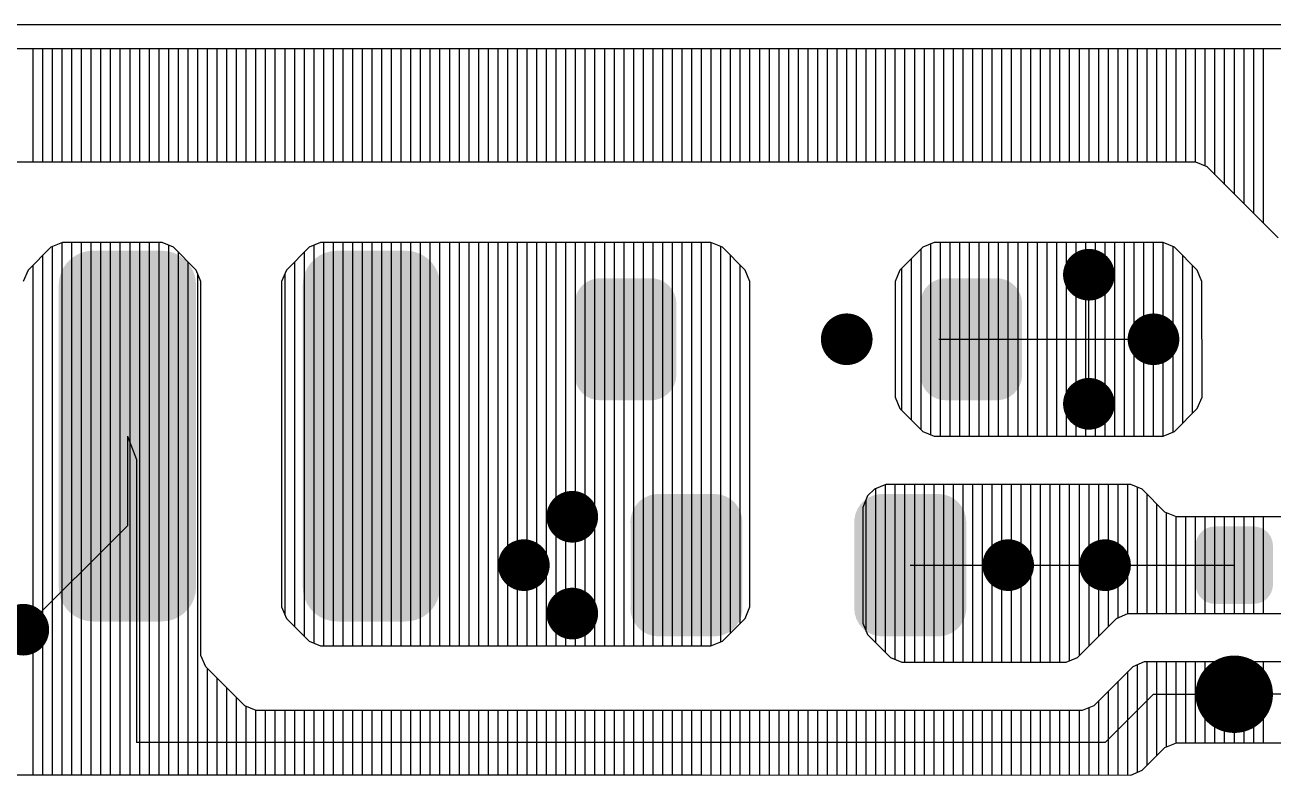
# Model space of a CAD drawing. Extents: x 295 to 953, y 10 to 290.
# Drawn here: x 807.9 to 848.4, y 225.63 to 249.98 of the extents above; entities that cross this region are included whole.
import ezdxf

# ---------------------------------------------------------------- set-up
doc = ezdxf.new("R2010")
doc.units = 0
doc.header["$LTSCALE"] = 5
doc.header["$MEASUREMENT"] = 0
doc.layers.get('0').update_dxf_attribs({"linetype": 'CONTINUOUS', "lineweight": 25})
doc.layers.add('DV-INT-A3_TOP', color=10, linetype='CONTINUOUS')

msp = doc.modelspace()

# ---------------------------------------------------------------- linework, layer by layer
for points, const_width in [([(842.006, 241.873, 1), (842.845, 241.873, 1)], 0.838), ([(834.148, 239.778, 1), (834.987, 239.778, 1)], 0.838), ([(844.102, 239.778, 1), (844.94, 239.778, 1)], 0.838), ([(842.006, 237.682, 1), (842.845, 237.682, 1)], 0.838), ([(825.242, 234.015, 1), (826.081, 234.015, 1)], 0.838), ([(823.671, 232.444, 1), (824.509, 232.444, 1)], 0.838), ([(839.387, 232.444, 1), (840.225, 232.444, 1)], 0.838), ([(842.53, 232.444, 1), (843.369, 232.444, 1)], 0.838), ([(825.242, 230.872, 1), (826.081, 230.872, 1)], 0.838), ([(807.431, 230.348, 1), (808.269, 230.348, 1)], 0.838), ([(846.512, 228.253, 1), (847.769, 228.253, 1)], 1.257)]:
    msp.add_lwpolyline(points, format="xyb", close=True, dxfattribs=dict(const_width=const_width))
for points in [[(809.559, 242.506), (809.73, 242.585), (812.895, 242.506), (812.727, 242.585)], [(809.73, 242.585), (809.734, 242.587), (812.727, 242.585), (812.719, 242.587)], [(809.734, 242.587), (809.917, 242.636), (812.719, 242.587), (812.54, 242.636)], [(809.917, 242.636), (809.921, 242.637), (812.54, 242.636), (812.529, 242.637)], [(809.921, 242.637), (810.113, 242.654), (812.529, 242.637), (812.343, 242.654)], [(810.113, 242.654), (810.113, 242.657), (812.343, 242.654), (812.343, 242.657)], [(817.476, 242.506), (817.647, 242.585), (820.812, 242.506), (820.643, 242.585)], [(817.647, 242.585), (817.651, 242.587), (820.643, 242.585), (820.636, 242.587)], [(817.651, 242.587), (817.834, 242.636), (820.636, 242.587), (820.457, 242.636)], [(817.834, 242.636), (817.838, 242.637), (820.457, 242.636), (820.446, 242.637)], [(817.838, 242.637), (818.03, 242.654), (820.446, 242.637), (820.259, 242.654)], [(818.03, 242.654), (818.03, 242.657), (820.259, 242.654), (820.259, 242.657)], [(809.152, 242.103), (809.261, 242.256), (813.303, 242.103), (813.195, 242.256)], [(809.261, 242.256), (809.264, 242.26), (813.195, 242.256), (813.191, 242.26)], [(809.264, 242.26), (809.397, 242.392), (813.191, 242.26), (813.059, 242.392)], [(809.397, 242.392), (809.401, 242.396), (813.059, 242.392), (813.054, 242.396)], [(809.401, 242.396), (809.555, 242.503), (813.054, 242.396), (812.901, 242.503)], [(809.555, 242.503), (809.559, 242.506), (812.901, 242.503), (812.895, 242.506)], [(817.069, 242.103), (817.178, 242.256), (821.219, 242.103), (821.112, 242.256)], [(817.178, 242.256), (817.181, 242.26), (821.112, 242.256), (821.108, 242.26)], [(817.181, 242.26), (817.314, 242.392), (821.108, 242.26), (820.976, 242.392)], [(817.314, 242.392), (817.318, 242.396), (820.976, 242.392), (820.971, 242.396)], [(817.318, 242.396), (817.472, 242.503), (820.971, 242.396), (820.818, 242.503)], [(817.472, 242.503), (817.476, 242.506), (820.818, 242.503), (820.812, 242.506)], [(809.019, 241.742), (809.068, 241.923), (813.436, 241.742), (813.388, 241.923)], [(809.068, 241.923), (809.07, 241.928), (813.388, 241.923), (813.385, 241.928)], [(809.07, 241.928), (809.15, 242.098), (813.385, 241.928), (813.306, 242.098)], [(809.15, 242.098), (809.152, 242.103), (813.306, 242.098), (813.303, 242.103)], [(816.935, 241.742), (816.985, 241.923), (821.353, 241.742), (821.305, 241.923)], [(816.985, 241.923), (816.987, 241.928), (821.305, 241.923), (821.302, 241.928)], [(816.987, 241.928), (817.067, 242.098), (821.302, 241.928), (821.223, 242.098)], [(817.067, 242.098), (817.069, 242.103), (821.223, 242.098), (821.219, 242.103)], [(809, 241.544), (809.018, 241.737), (813.455, 241.544), (813.438, 241.737)], [(809, 241.542), (809, 241.544), (813.455, 241.542), (813.455, 241.544)], [(809, 231.727), (809, 241.542), (813.455, 231.727), (813.455, 241.542)], [(809.018, 241.737), (809.019, 241.742), (813.438, 241.737), (813.436, 241.742)], [(816.917, 241.544), (816.935, 241.737), (821.372, 241.544), (821.355, 241.737)], [(816.917, 241.542), (816.917, 241.544), (821.372, 241.542), (821.372, 241.544)], [(816.917, 231.727), (816.917, 241.542), (821.372, 231.727), (821.372, 241.542)], [(816.935, 241.737), (816.935, 241.742), (821.355, 241.737), (821.353, 241.742)], [(825.813, 241.281), (825.886, 241.404), (828.961, 241.281), (828.893, 241.404)], [(825.886, 241.404), (825.897, 241.424), (828.893, 241.404), (828.876, 241.424)], [(825.897, 241.424), (825.994, 241.53), (828.876, 241.424), (828.785, 241.53)], [(825.994, 241.53), (826.009, 241.547), (828.785, 241.53), (828.764, 241.547)], [(826.009, 241.547), (826.126, 241.633), (828.764, 241.547), (828.654, 241.633)], [(826.126, 241.633), (826.143, 241.645), (828.654, 241.633), (828.629, 241.645)], [(826.143, 241.645), (826.276, 241.707), (828.629, 241.645), (828.506, 241.707)], [(826.276, 241.707), (826.294, 241.715), (828.506, 241.707), (828.475, 241.715)], [(826.294, 241.715), (826.441, 241.75), (828.475, 241.715), (828.345, 241.75)], [(826.441, 241.75), (826.455, 241.753), (828.345, 241.75), (828.286, 241.753)], [(826.455, 241.753), (826.621, 241.758), (828.286, 241.753), (828.202, 241.758)], [(828.155, 241.758), (828.179, 241.759), (828.202, 241.758), (828.179, 241.759)], [(837.032, 241.281), (837.105, 241.404), (840.18, 241.281), (840.112, 241.404)], [(837.105, 241.404), (837.117, 241.424), (840.112, 241.404), (840.096, 241.424)], [(837.117, 241.424), (837.213, 241.53), (840.096, 241.424), (840.005, 241.53)], [(837.213, 241.53), (837.228, 241.547), (840.005, 241.53), (839.984, 241.547)], [(837.228, 241.547), (837.345, 241.633), (839.984, 241.547), (839.874, 241.633)], [(837.345, 241.633), (837.362, 241.645), (839.874, 241.633), (839.848, 241.645)], [(837.362, 241.645), (837.495, 241.707), (839.848, 241.645), (839.725, 241.707)], [(837.495, 241.707), (837.513, 241.715), (839.725, 241.707), (839.694, 241.715)], [(837.513, 241.715), (837.66, 241.75), (839.694, 241.715), (839.564, 241.75)], [(837.66, 241.75), (837.675, 241.753), (839.564, 241.75), (839.505, 241.753)], [(837.675, 241.753), (837.841, 241.758), (839.505, 241.753), (839.422, 241.758)], [(839.374, 241.758), (839.399, 241.759), (839.422, 241.758), (839.399, 241.759)], [(825.737, 240.959), (825.756, 241.1), (829.037, 240.959), (829.023, 241.1)], [(825.737, 240.935), (825.737, 240.959), (829.04, 240.935), (829.037, 240.959)], [(825.756, 241.1), (825.759, 241.123), (829.023, 241.1), (829.015, 241.123)], [(825.759, 241.123), (825.805, 241.258), (829.015, 241.123), (828.973, 241.258)], [(825.805, 241.258), (825.813, 241.281), (828.973, 241.258), (828.961, 241.281)], [(836.956, 240.935), (836.957, 240.959), (840.259, 240.935), (840.256, 240.959)], [(836.957, 240.959), (836.975, 241.1), (840.256, 240.959), (840.242, 241.1)], [(836.975, 241.1), (836.978, 241.123), (840.242, 241.1), (840.235, 241.123)], [(836.978, 241.123), (837.025, 241.258), (840.235, 241.123), (840.193, 241.258)], [(837.025, 241.258), (837.032, 241.281), (840.193, 241.258), (840.18, 241.281)], [(825.739, 240.876), (825.737, 240.935), (829.037, 240.876), (829.04, 240.935)], [(825.739, 238.68), (825.739, 240.876), (829.037, 238.68), (829.037, 240.876)], [(836.958, 240.876), (836.956, 240.935), (840.257, 240.876), (840.259, 240.935)], [(836.958, 238.68), (836.958, 240.876), (840.257, 238.68), (840.257, 240.876)], [(825.737, 238.621), (825.739, 238.68), (829.04, 238.621), (829.037, 238.68)], [(825.739, 238.597), (825.737, 238.621), (829.039, 238.597), (829.04, 238.621)], [(825.754, 238.456), (825.739, 238.597), (829.021, 238.456), (829.039, 238.597)], [(836.956, 238.621), (836.958, 238.68), (840.259, 238.621), (840.257, 238.68)], [(836.959, 238.597), (836.956, 238.621), (840.258, 238.597), (840.259, 238.621)], [(836.973, 238.456), (836.959, 238.597), (840.24, 238.456), (840.258, 238.597)], [(825.761, 238.432), (825.754, 238.456), (829.018, 238.432), (829.021, 238.456)], [(825.803, 238.297), (825.761, 238.432), (828.971, 238.297), (829.018, 238.432)], [(825.815, 238.275), (825.803, 238.297), (828.964, 238.275), (828.971, 238.297)], [(825.883, 238.152), (825.815, 238.275), (828.891, 238.152), (828.964, 238.275)], [(825.9, 238.132), (825.883, 238.152), (828.879, 238.132), (828.891, 238.152)], [(825.991, 238.025), (825.9, 238.132), (828.782, 238.025), (828.879, 238.132)], [(836.98, 238.432), (836.973, 238.456), (840.237, 238.432), (840.24, 238.456)], [(837.023, 238.297), (836.98, 238.432), (840.19, 238.297), (840.237, 238.432)], [(837.035, 238.275), (837.023, 238.297), (840.183, 238.275), (840.19, 238.297)], [(837.103, 238.152), (837.035, 238.275), (840.11, 238.152), (840.183, 238.275)], [(837.12, 238.132), (837.103, 238.152), (840.098, 238.132), (840.11, 238.152)], [(837.211, 238.025), (837.12, 238.132), (840.002, 238.025), (840.098, 238.132)], [(826.012, 238.009), (825.991, 238.025), (828.768, 238.009), (828.782, 238.025)], [(826.122, 237.923), (826.012, 238.009), (828.651, 237.923), (828.768, 238.009)], [(826.147, 237.91), (826.122, 237.923), (828.634, 237.91), (828.651, 237.923)], [(826.271, 237.849), (826.147, 237.91), (828.501, 237.849), (828.634, 237.91)], [(826.302, 237.841), (826.271, 237.849), (828.483, 237.841), (828.501, 237.849)], [(826.431, 237.806), (826.302, 237.841), (828.336, 237.806), (828.483, 237.841)], [(826.491, 237.802), (826.431, 237.806), (828.321, 237.802), (828.336, 237.806)], [(826.574, 237.798), (826.491, 237.802), (828.155, 237.798), (828.321, 237.802)], [(826.597, 237.796), (826.574, 237.798), (826.597, 237.796), (826.621, 237.798)], [(837.232, 238.009), (837.211, 238.025), (839.987, 238.009), (840.002, 238.025)], [(837.341, 237.923), (837.232, 238.009), (839.87, 237.923), (839.987, 238.009)], [(837.367, 237.91), (837.341, 237.923), (839.853, 237.91), (839.87, 237.923)], [(837.49, 237.849), (837.367, 237.91), (839.72, 237.849), (839.853, 237.91)], [(837.521, 237.841), (837.49, 237.849), (839.702, 237.841), (839.72, 237.849)], [(837.651, 237.806), (837.521, 237.841), (839.555, 237.806), (839.702, 237.841)], [(837.71, 237.802), (837.651, 237.806), (839.541, 237.802), (839.555, 237.806)], [(837.793, 237.798), (837.71, 237.802), (839.374, 237.798), (839.541, 237.802)], [(837.817, 237.796), (837.793, 237.798), (837.817, 237.796), (837.841, 237.798)], [(827.75, 234.416), (827.811, 234.479), (830.978, 234.416), (830.928, 234.479)], [(827.811, 234.479), (827.872, 234.541), (830.928, 234.479), (830.855, 234.541)], [(827.872, 234.541), (827.945, 234.592), (830.855, 234.541), (830.795, 234.592)], [(827.945, 234.592), (828.015, 234.64), (830.795, 234.592), (830.709, 234.64)], [(828.015, 234.64), (828.1, 234.677), (830.709, 234.64), (830.643, 234.677)], [(828.1, 234.677), (828.174, 234.71), (830.643, 234.677), (830.545, 234.71)], [(828.174, 234.71), (828.274, 234.732), (830.545, 234.71), (830.478, 234.732)], [(828.274, 234.732), (828.344, 234.748), (830.478, 234.732), (830.356, 234.748)], [(828.344, 234.748), (828.519, 234.753), (830.356, 234.748), (830.318, 234.753)], [(830.214, 234.753), (830.305, 234.754), (830.318, 234.753), (830.305, 234.754)], [(835.013, 234.416), (835.074, 234.479), (838.241, 234.416), (838.191, 234.479)], [(835.074, 234.479), (835.135, 234.541), (838.191, 234.479), (838.118, 234.541)], [(835.135, 234.541), (835.208, 234.592), (838.118, 234.541), (838.058, 234.592)], [(835.208, 234.592), (835.278, 234.64), (838.058, 234.592), (837.972, 234.64)], [(835.278, 234.64), (835.363, 234.677), (837.972, 234.64), (837.906, 234.677)], [(835.363, 234.677), (835.437, 234.71), (837.906, 234.677), (837.808, 234.71)], [(835.437, 234.71), (835.537, 234.732), (837.808, 234.71), (837.741, 234.732)], [(835.537, 234.732), (835.607, 234.748), (837.741, 234.732), (837.619, 234.748)], [(835.607, 234.748), (835.782, 234.753), (837.619, 234.748), (837.581, 234.753)], [(837.477, 234.753), (837.568, 234.754), (837.581, 234.753), (837.568, 234.754)], [(827.571, 234.021), (827.588, 234.109), (831.166, 234.021), (831.14, 234.109)], [(827.588, 234.109), (827.62, 234.188), (831.14, 234.109), (831.117, 234.188)], [(827.62, 234.188), (827.654, 234.271), (831.117, 234.188), (831.074, 234.271)], [(827.654, 234.271), (827.701, 234.342), (831.074, 234.271), (831.036, 234.342)], [(827.701, 234.342), (827.75, 234.416), (831.036, 234.342), (830.978, 234.416)], [(834.834, 234.021), (834.851, 234.109), (838.429, 234.021), (838.403, 234.109)], [(834.851, 234.109), (834.883, 234.188), (838.403, 234.109), (838.38, 234.188)], [(834.883, 234.188), (834.917, 234.271), (838.38, 234.188), (838.337, 234.271)], [(834.917, 234.271), (834.964, 234.342), (838.337, 234.271), (838.299, 234.342)], [(834.964, 234.342), (835.013, 234.416), (838.299, 234.342), (838.241, 234.416)], [(827.55, 233.848), (827.554, 233.938), (831.183, 233.848), (831.174, 233.938)], [(827.552, 233.786), (827.55, 233.848), (831.181, 233.786), (831.183, 233.848)], [(827.552, 231.101), (827.552, 233.786), (831.181, 231.101), (831.181, 233.786)], [(827.554, 233.938), (827.571, 234.021), (831.174, 233.938), (831.166, 234.021)], [(834.813, 233.848), (834.817, 233.938), (838.446, 233.848), (838.437, 233.938)], [(834.815, 233.786), (834.813, 233.848), (838.444, 233.786), (838.446, 233.848)], [(834.815, 231.101), (834.815, 233.786), (838.444, 231.101), (838.444, 233.786)], [(834.817, 233.938), (834.834, 234.021), (838.437, 233.938), (838.429, 234.021)], [(846.266, 233.647), (846.368, 233.684), (848.023, 233.647), (847.904, 233.684)], [(846.368, 233.684), (846.42, 233.69), (847.904, 233.684), (847.884, 233.69)], [(846.42, 233.69), (846.512, 233.701), (847.884, 233.69), (847.769, 233.701)], [(845.903, 233.216), (845.937, 233.326), (848.381, 233.216), (848.341, 233.326)], [(845.937, 233.326), (845.952, 233.353), (848.341, 233.326), (848.332, 233.353)], [(845.952, 233.353), (846.01, 233.451), (848.332, 233.353), (848.268, 233.451)], [(846.01, 233.451), (846.032, 233.474), (848.268, 233.451), (848.253, 233.474)], [(846.032, 233.474), (846.11, 233.556), (848.253, 233.474), (848.167, 233.556)], [(846.11, 233.556), (846.138, 233.574), (848.167, 233.556), (848.148, 233.574)], [(846.138, 233.574), (846.232, 233.635), (848.148, 233.574), (848.044, 233.635)], [(846.232, 233.635), (846.266, 233.647), (848.044, 233.635), (848.023, 233.647)], [(845.883, 233.072), (845.894, 233.187), (848.398, 233.072), (848.384, 233.187)], [(845.883, 231.815), (845.883, 233.072), (848.398, 231.815), (848.398, 233.072)], [(845.894, 233.187), (845.903, 233.216), (848.384, 233.187), (848.381, 233.216)], [(809, 231.725), (809, 231.727), (813.455, 231.725), (813.455, 231.727)], [(809.018, 231.533), (809, 231.725), (813.437, 231.533), (813.455, 231.725)], [(816.917, 231.725), (816.917, 231.727), (821.372, 231.725), (821.372, 231.727)], [(816.934, 231.533), (816.917, 231.725), (821.354, 231.533), (821.372, 231.725)], [(845.897, 231.7), (845.883, 231.815), (848.387, 231.7), (848.398, 231.815)], [(845.9, 231.671), (845.897, 231.7), (848.378, 231.671), (848.387, 231.7)], [(845.94, 231.561), (845.9, 231.671), (848.344, 231.561), (848.378, 231.671)], [(809.019, 231.527), (809.018, 231.533), (813.437, 231.527), (813.437, 231.533)], [(809.068, 231.346), (809.019, 231.527), (813.387, 231.346), (813.437, 231.527)], [(809.07, 231.341), (809.068, 231.346), (813.386, 231.341), (813.387, 231.346)], [(809.149, 231.171), (809.07, 231.341), (813.306, 231.171), (813.386, 231.341)], [(816.936, 231.527), (816.934, 231.533), (821.354, 231.527), (821.354, 231.533)], [(816.985, 231.346), (816.936, 231.527), (821.304, 231.346), (821.354, 231.527)], [(816.987, 231.341), (816.985, 231.346), (821.303, 231.341), (821.304, 231.346)], [(817.066, 231.171), (816.987, 231.341), (821.222, 231.171), (821.303, 231.341)], [(845.949, 231.535), (845.94, 231.561), (848.329, 231.535), (848.344, 231.561)], [(846.013, 231.436), (845.949, 231.535), (848.271, 231.436), (848.329, 231.535)], [(846.028, 231.413), (846.013, 231.436), (848.249, 231.413), (848.271, 231.436)], [(846.114, 231.331), (846.028, 231.413), (848.171, 231.331), (848.249, 231.413)], [(846.133, 231.313), (846.114, 231.331), (848.143, 231.313), (848.171, 231.331)], [(846.237, 231.252), (846.133, 231.313), (848.049, 231.252), (848.143, 231.313)], [(846.258, 231.24), (846.237, 231.252), (848.015, 231.24), (848.049, 231.252)], [(846.377, 231.203), (846.258, 231.24), (847.913, 231.203), (848.015, 231.24)], [(809.153, 231.167), (809.149, 231.171), (813.303, 231.167), (813.306, 231.171)], [(809.26, 231.013), (809.153, 231.167), (813.195, 231.013), (813.303, 231.167)], [(809.264, 231.009), (809.26, 231.013), (813.192, 231.009), (813.195, 231.013)], [(809.396, 230.877), (809.264, 231.009), (813.058, 230.877), (813.192, 231.009)], [(809.402, 230.873), (809.396, 230.877), (813.055, 230.873), (813.058, 230.877)], [(809.554, 230.766), (809.402, 230.873), (812.9, 230.766), (813.055, 230.873)], [(817.07, 231.167), (817.066, 231.171), (821.22, 231.167), (821.222, 231.171)], [(817.177, 231.013), (817.07, 231.167), (821.112, 231.013), (821.22, 231.167)], [(817.181, 231.009), (817.177, 231.013), (821.109, 231.009), (821.112, 231.013)], [(817.313, 230.877), (817.181, 231.009), (820.975, 230.877), (821.109, 231.009)], [(817.318, 230.873), (817.313, 230.877), (820.972, 230.873), (820.975, 230.877)], [(817.471, 230.766), (817.318, 230.873), (820.817, 230.766), (820.972, 230.873)], [(827.55, 231.04), (827.552, 231.101), (831.183, 231.04), (831.181, 231.101)], [(827.558, 230.949), (827.55, 231.04), (831.179, 230.949), (831.183, 231.04)], [(827.566, 230.866), (827.558, 230.949), (831.162, 230.866), (831.179, 230.949)], [(827.593, 230.778), (827.566, 230.866), (831.145, 230.778), (831.162, 230.866)], [(834.813, 231.04), (834.815, 231.101), (838.446, 231.04), (838.444, 231.101)], [(834.821, 230.949), (834.813, 231.04), (838.442, 230.949), (838.446, 231.04)], [(834.829, 230.866), (834.821, 230.949), (838.425, 230.866), (838.442, 230.949)], [(834.856, 230.778), (834.829, 230.866), (838.408, 230.778), (838.425, 230.866)], [(846.397, 231.197), (846.377, 231.203), (847.861, 231.197), (847.913, 231.203)], [(846.512, 231.186), (846.397, 231.197), (847.769, 231.186), (847.861, 231.197)], [(809.56, 230.763), (809.554, 230.766), (812.896, 230.763), (812.9, 230.766)], [(809.729, 230.684), (809.56, 230.763), (812.725, 230.684), (812.896, 230.763)], [(809.736, 230.682), (809.729, 230.684), (812.721, 230.682), (812.725, 230.684)], [(809.915, 230.633), (809.736, 230.682), (812.539, 230.633), (812.721, 230.682)], [(809.926, 230.632), (809.915, 230.633), (812.535, 230.632), (812.539, 230.633)], [(810.113, 230.615), (809.926, 230.632), (812.343, 230.615), (812.535, 230.632)], [(810.113, 230.612), (810.113, 230.615), (812.343, 230.612), (812.343, 230.615)], [(817.477, 230.763), (817.471, 230.766), (820.813, 230.763), (820.817, 230.766)], [(817.646, 230.684), (817.477, 230.763), (820.642, 230.684), (820.813, 230.763)], [(817.653, 230.682), (817.646, 230.684), (820.638, 230.682), (820.642, 230.684)], [(817.832, 230.633), (817.653, 230.682), (820.455, 230.633), (820.638, 230.682)], [(817.843, 230.632), (817.832, 230.633), (820.452, 230.632), (820.455, 230.633)], [(818.03, 230.615), (817.843, 230.632), (820.259, 230.615), (820.452, 230.632)], [(818.03, 230.612), (818.03, 230.615), (820.259, 230.612), (820.259, 230.615)], [(827.616, 230.699), (827.593, 230.778), (831.112, 230.699), (831.145, 230.778)], [(827.659, 230.617), (827.616, 230.699), (831.079, 230.617), (831.112, 230.699)], [(827.696, 230.545), (827.659, 230.617), (831.031, 230.545), (831.079, 230.617)], [(827.755, 230.471), (827.696, 230.545), (830.983, 230.471), (831.031, 230.545)], [(827.805, 230.408), (827.755, 230.471), (830.922, 230.408), (830.983, 230.471)], [(834.879, 230.699), (834.856, 230.778), (838.375, 230.699), (838.408, 230.778)], [(834.922, 230.617), (834.879, 230.699), (838.342, 230.617), (838.375, 230.699)], [(834.959, 230.545), (834.922, 230.617), (838.294, 230.545), (838.342, 230.617)], [(835.018, 230.471), (834.959, 230.545), (838.246, 230.471), (838.294, 230.545)], [(835.068, 230.408), (835.018, 230.471), (838.185, 230.408), (838.246, 230.471)], [(827.878, 230.346), (827.805, 230.408), (830.861, 230.346), (830.922, 230.408)], [(827.938, 230.296), (827.878, 230.346), (830.788, 230.296), (830.861, 230.346)], [(828.023, 230.247), (827.938, 230.296), (830.718, 230.247), (830.788, 230.296)], [(828.089, 230.21), (828.023, 230.247), (830.633, 230.21), (830.718, 230.247)], [(828.188, 230.177), (828.089, 230.21), (830.558, 230.177), (830.633, 230.21)], [(828.255, 230.155), (828.188, 230.177), (830.459, 230.155), (830.558, 230.177)], [(828.377, 230.139), (828.255, 230.155), (830.388, 230.139), (830.459, 230.155)], [(828.415, 230.134), (828.377, 230.139), (830.214, 230.134), (830.388, 230.139)], [(828.428, 230.133), (828.415, 230.134), (828.428, 230.133), (828.519, 230.134)], [(835.141, 230.346), (835.068, 230.408), (838.124, 230.346), (838.185, 230.408)], [(835.201, 230.296), (835.141, 230.346), (838.051, 230.296), (838.124, 230.346)], [(835.286, 230.247), (835.201, 230.296), (837.981, 230.247), (838.051, 230.296)], [(835.352, 230.21), (835.286, 230.247), (837.896, 230.21), (837.981, 230.247)], [(835.451, 230.177), (835.352, 230.21), (837.821, 230.177), (837.896, 230.21)], [(835.518, 230.155), (835.451, 230.177), (837.722, 230.155), (837.821, 230.177)], [(835.64, 230.139), (835.518, 230.155), (837.651, 230.139), (837.722, 230.155)], [(835.678, 230.134), (835.64, 230.139), (837.477, 230.134), (837.651, 230.139)], [(835.691, 230.133), (835.678, 230.134), (835.691, 230.133), (835.782, 230.134)]]:
    msp.add_solid(points)
at = {"layer": 'DV-INT-A3_TOP', "color": 7}
for p, q in [((863.51, 249.983), (510.41, 249.983)), ((850.808, 249.208), (509.983, 249.208)), ((808.168, 245.54), (808.168, 249.208)), ((808.483, 245.54), (808.483, 249.208)), ((808.797, 245.54), (808.797, 249.208)), ((809.111, 245.54), (809.111, 249.208)), ((809.426, 245.54), (809.426, 249.208)), ((809.74, 245.54), (809.74, 249.208)), ((810.054, 245.54), (810.054, 249.208)), ((810.369, 245.54), (810.369, 249.208)), ((810.683, 245.54), (810.683, 249.208)), ((810.997, 245.54), (810.997, 249.208)), ((811.312, 245.54), (811.312, 249.208)), ((811.626, 245.54), (811.626, 249.208)), ((811.94, 245.54), (811.94, 249.208)), ((812.255, 245.54), (812.255, 249.208)), ((812.569, 245.54), (812.569, 249.208)), ((812.883, 245.54), (812.883, 249.208)), ((813.198, 245.54), (813.198, 249.208)), ((813.512, 245.54), (813.512, 249.208)), ((813.826, 245.54), (813.826, 249.208)), ((814.141, 245.54), (814.141, 249.208)), ((814.455, 245.54), (814.455, 249.208)), ((814.769, 245.54), (814.769, 249.208)), ((815.083, 245.54), (815.083, 249.208)), ((815.398, 245.54), (815.398, 249.208)), ((815.712, 245.54), (815.712, 249.208)), ((816.026, 245.54), (816.026, 249.208)), ((816.341, 245.54), (816.341, 249.208)), ((816.655, 245.54), (816.655, 249.208)), ((816.969, 245.54), (816.969, 249.208)), ((817.284, 245.54), (817.284, 249.208)), ((817.598, 245.54), (817.598, 249.208)), ((817.912, 245.54), (817.912, 249.208)), ((818.227, 245.54), (818.227, 249.208)), ((818.541, 245.54), (818.541, 249.208)), ((818.855, 245.54), (818.855, 249.208)), ((819.17, 245.54), (819.17, 249.208)), ((819.484, 245.54), (819.484, 249.208)), ((819.798, 245.54), (819.798, 249.208)), ((820.113, 245.54), (820.113, 249.208)), ((820.427, 245.54), (820.427, 249.208)), ((820.741, 245.54), (820.741, 249.208)), ((821.056, 245.54), (821.056, 249.208)), ((821.37, 245.54), (821.37, 249.208)), ((821.684, 245.54), (821.684, 249.208)), ((821.999, 245.54), (821.999, 249.208)), ((822.313, 245.54), (822.313, 249.208)), ((822.627, 245.54), (822.627, 249.208)), ((822.942, 245.54), (822.942, 249.208)), ((823.256, 245.54), (823.256, 249.208)), ((823.57, 245.54), (823.57, 249.208)), ((823.885, 245.54), (823.885, 249.208)), ((824.199, 245.54), (824.199, 249.208)), ((824.513, 245.54), (824.513, 249.208)), ((824.828, 245.54), (824.828, 249.208)), ((825.142, 245.54), (825.142, 249.208)), ((825.456, 245.54), (825.456, 249.208)), ((825.771, 245.54), (825.771, 249.208)), ((826.085, 245.54), (826.085, 249.208)), ((826.399, 245.54), (826.399, 249.208)), ((826.714, 245.54), (826.714, 249.208)), ((827.028, 245.54), (827.028, 249.208)), ((827.342, 245.54), (827.342, 249.208)), ((827.656, 245.54), (827.656, 249.208)), ((827.971, 245.54), (827.971, 249.208)), ((828.285, 245.54), (828.285, 249.208)), ((828.599, 245.54), (828.599, 249.208)), ((828.914, 245.54), (828.914, 249.208)), ((829.228, 245.54), (829.228, 249.208)), ((829.542, 245.54), (829.542, 249.208)), ((829.857, 245.54), (829.857, 249.208)), ((830.171, 245.54), (830.171, 249.208)), ((830.485, 245.54), (830.485, 249.208)), ((830.8, 245.54), (830.8, 249.208)), ((831.114, 245.54), (831.114, 249.208)), ((831.428, 245.54), (831.428, 249.208)), ((831.743, 245.54), (831.743, 249.208)), ((832.057, 245.54), (832.057, 249.208)), ((832.371, 245.54), (832.371, 249.208)), ((832.686, 245.54), (832.686, 249.208)), ((833, 245.54), (833, 249.208)), ((833.314, 245.54), (833.314, 249.208)), ((833.629, 245.54), (833.629, 249.208)), ((833.943, 245.54), (833.943, 249.208)), ((834.257, 245.54), (834.257, 249.208)), ((834.572, 245.54), (834.572, 249.208)), ((834.886, 245.54), (834.886, 249.208)), ((835.2, 245.54), (835.2, 249.208)), ((835.515, 245.54), (835.515, 249.208)), ((835.829, 245.54), (835.829, 249.208)), ((836.143, 245.54), (836.143, 249.208)), ((836.458, 245.54), (836.458, 249.208)), ((836.772, 245.54), (836.772, 249.208)), ((837.086, 245.54), (837.086, 249.208)), ((837.401, 245.54), (837.401, 249.208)), ((837.715, 245.54), (837.715, 249.208)), ((838.029, 245.54), (838.029, 249.208)), ((838.344, 245.54), (838.344, 249.208)), ((838.658, 245.54), (838.658, 249.208)), ((838.972, 245.54), (838.972, 249.208)), ((839.287, 245.54), (839.287, 249.208)), ((839.601, 245.54), (839.601, 249.208)), ((839.915, 245.54), (839.915, 249.208)), ((840.229, 245.54), (840.229, 249.208)), ((840.544, 245.54), (840.544, 249.208)), ((840.858, 245.54), (840.858, 249.208)), ((841.172, 245.54), (841.172, 249.208)), ((841.487, 245.54), (841.487, 249.208)), ((841.801, 245.54), (841.801, 249.208)), ((842.115, 245.54), (842.115, 249.208)), ((842.43, 245.54), (842.43, 249.208)), ((842.744, 245.54), (842.744, 249.208)), ((843.058, 245.54), (843.058, 249.208)), ((843.373, 245.54), (843.373, 249.208)), ((843.687, 245.54), (843.687, 249.208)), ((844.001, 245.54), (844.001, 249.208)), ((844.316, 245.54), (844.316, 249.208)), ((844.63, 245.54), (844.63, 249.208)), ((844.944, 245.54), (844.944, 249.208)), ((845.259, 245.54), (845.259, 249.208)), ((845.573, 245.54), (845.573, 249.208)), ((845.887, 245.536), (845.887, 249.208)), ((846.202, 245.406), (846.202, 249.208)), ((846.516, 245.121), (846.516, 249.208)), ((846.83, 244.807), (846.83, 249.208)), ((847.145, 244.493), (847.145, 249.208)), ((847.459, 244.178), (847.459, 249.208)), ((847.773, 243.864), (847.773, 249.208)), ((848.088, 243.55), (848.088, 249.208)), ((779.037, 245.54), (818.327, 245.54)), ((818.327, 245.54), (836.139, 245.54)), ((836.139, 245.54), (845.879, 245.54)), ((845.879, 245.54), (846.248, 245.385)), ((846.248, 245.385), (848.561, 243.072)), ((808.747, 242.766), (808.005, 242.024)), ((809.116, 242.921), (808.747, 242.766)), ((808.797, 225.633), (808.797, 242.787)), ((809.111, 225.633), (809.111, 242.917)), ((812.351, 242.921), (809.116, 242.921)), ((809.426, 225.633), (809.426, 242.921)), ((809.74, 225.633), (809.74, 242.921)), ((810.054, 225.633), (810.054, 242.921)), ((810.369, 225.633), (810.369, 242.921)), ((810.683, 225.633), (810.683, 242.921)), ((810.997, 225.633), (810.997, 242.921)), ((811.312, 225.633), (811.312, 242.921)), ((811.626, 225.633), (811.626, 242.921)), ((811.94, 225.633), (811.94, 242.921)), ((812.255, 225.633), (812.255, 242.921)), ((812.72, 242.766), (812.351, 242.921)), ((812.569, 225.633), (812.569, 242.829)), ((813.462, 242.024), (812.72, 242.766)), ((812.883, 225.633), (812.883, 242.607)), ((817.129, 242.766), (816.387, 242.024)), ((816.969, 230.134), (816.969, 242.607)), ((817.498, 242.921), (817.129, 242.766)), ((817.284, 229.912), (817.284, 242.829)), ((830.163, 242.921), (817.498, 242.921)), ((817.598, 229.82), (817.598, 242.921)), ((817.912, 229.82), (817.912, 242.921)), ((818.227, 229.82), (818.227, 242.921)), ((818.541, 229.82), (818.541, 242.921)), ((818.855, 229.82), (818.855, 242.921)), ((819.17, 229.82), (819.17, 242.921)), ((819.484, 229.82), (819.484, 242.921)), ((819.798, 229.82), (819.798, 242.921)), ((820.113, 229.82), (820.113, 242.921)), ((820.427, 229.82), (820.427, 242.921)), ((820.741, 229.82), (820.741, 242.921)), ((821.056, 229.82), (821.056, 242.921)), ((821.37, 229.82), (821.37, 242.921)), ((821.684, 229.82), (821.684, 242.921)), ((821.999, 229.82), (821.999, 242.921)), ((822.313, 229.82), (822.313, 242.921)), ((822.627, 229.82), (822.627, 242.921)), ((822.942, 229.82), (822.942, 242.921)), ((823.256, 229.82), (823.256, 242.921)), ((823.57, 229.82), (823.57, 242.921)), ((823.885, 229.82), (823.885, 242.921)), ((824.199, 229.82), (824.199, 242.921)), ((824.513, 229.82), (824.513, 242.921)), ((824.828, 229.82), (824.828, 242.921)), ((825.142, 229.82), (825.142, 242.921)), ((825.456, 229.82), (825.456, 242.921)), ((825.771, 229.82), (825.771, 242.921)), ((826.085, 229.82), (826.085, 242.921)), ((826.399, 229.82), (826.399, 242.921)), ((826.714, 229.82), (826.714, 242.921)), ((827.028, 229.82), (827.028, 242.921)), ((827.342, 229.82), (827.342, 242.921)), ((827.656, 229.82), (827.656, 242.921)), ((827.971, 229.82), (827.971, 242.921)), ((828.285, 229.82), (828.285, 242.921)), ((828.599, 229.82), (828.599, 242.921)), ((828.914, 229.82), (828.914, 242.921)), ((829.228, 229.82), (829.228, 242.921)), ((829.542, 229.82), (829.542, 242.921)), ((829.857, 229.82), (829.857, 242.921)), ((830.532, 242.766), (830.163, 242.921)), ((830.171, 229.824), (830.171, 242.917)), ((830.485, 229.954), (830.485, 242.787)), ((831.273, 242.024), (830.532, 242.766)), ((837.036, 242.766), (836.294, 242.024)), ((836.981, 236.84), (836.981, 242.712)), ((837.405, 242.921), (837.036, 242.766)), ((837.296, 236.681), (837.296, 242.871)), ((844.831, 242.921), (837.405, 242.921)), ((837.61, 236.63), (837.61, 242.921)), ((837.924, 236.63), (837.924, 242.921)), ((838.239, 236.63), (838.239, 242.921)), ((838.553, 236.63), (838.553, 242.921)), ((838.867, 236.63), (838.867, 242.921)), ((839.182, 236.63), (839.182, 242.921)), ((839.496, 236.63), (839.496, 242.921)), ((839.81, 236.63), (839.81, 242.921)), ((840.125, 236.63), (840.125, 242.921)), ((840.439, 236.63), (840.439, 242.921)), ((840.753, 236.63), (840.753, 242.921)), ((841.068, 236.63), (841.068, 242.921)), ((841.382, 236.63), (841.382, 242.921)), ((841.696, 236.63), (841.696, 242.921)), ((842.011, 236.63), (842.011, 242.921)), ((842.325, 236.63), (842.325, 242.921)), ((842.639, 236.63), (842.639, 242.921)), ((842.954, 236.63), (842.954, 242.921)), ((843.268, 236.63), (843.268, 242.921)), ((843.582, 236.63), (843.582, 242.921)), ((843.897, 236.63), (843.897, 242.921)), ((844.211, 236.63), (844.211, 242.921)), ((844.525, 236.63), (844.525, 242.921)), ((845.2, 242.766), (844.831, 242.921)), ((844.84, 236.635), (844.84, 242.917)), ((845.154, 236.764), (845.154, 242.787)), ((845.942, 242.024), (845.2, 242.766)), ((808.168, 225.633), (808.168, 242.188)), ((808.483, 225.633), (808.483, 242.502)), ((813.198, 225.633), (813.198, 242.292)), ((816.655, 230.449), (816.655, 242.292)), ((830.8, 230.239), (830.8, 242.502)), ((831.114, 230.553), (831.114, 242.188)), ((836.667, 237.154), (836.667, 242.397)), ((845.468, 237.049), (845.468, 242.502)), ((845.783, 237.364), (845.783, 242.188)), ((808.005, 242.024), (807.85, 241.655)), ((813.612, 241.655), (813.462, 242.024)), ((813.512, 225.633), (813.512, 241.907)), ((816.387, 242.024), (816.232, 241.655)), ((816.341, 230.834), (816.341, 241.907)), ((831.424, 241.655), (831.273, 242.024)), ((836.294, 242.024), (836.139, 241.655)), ((836.353, 237.469), (836.353, 242.083)), ((842.426, 239.778), (842.426, 241.873)), ((846.093, 241.655), (845.942, 242.024)), ((813.612, 229.514), (813.612, 241.655)), ((816.232, 241.655), (816.232, 231.086)), ((831.424, 241.349), (831.424, 241.655)), ((836.139, 241.655), (836.139, 239.778)), ((846.097, 237.896), (846.093, 241.655)), ((831.428, 231.086), (831.424, 241.349)), ((836.139, 239.778), (836.139, 237.896)), ((837.56, 239.778), (838.608, 239.778)), ((838.608, 239.778), (842.426, 239.778)), ((842.426, 237.682), (842.426, 239.778)), ((842.426, 239.778), (844.521, 239.778)), ((836.139, 237.896), (836.294, 237.527)), ((845.942, 237.527), (846.097, 237.896)), ((836.294, 237.527), (837.036, 236.785)), ((845.2, 236.785), (845.942, 237.527)), ((811.228, 236.635), (811.228, 233.722)), ((811.228, 236.635), (811.517, 235.876)), ((837.036, 236.785), (837.405, 236.63)), ((837.405, 236.63), (844.831, 236.63)), ((844.831, 236.63), (845.2, 236.785)), ((811.517, 235.876), (811.517, 226.681)), ((835.464, 234.908), (835.246, 234.69)), ((835.833, 235.063), (835.464, 234.908)), ((835.515, 229.925), (835.515, 234.929)), ((835.829, 229.61), (835.829, 235.059)), ((838.235, 235.063), (835.833, 235.063)), ((836.143, 229.388), (836.143, 235.063)), ((836.458, 229.296), (836.458, 235.063)), ((836.772, 229.296), (836.772, 235.063)), ((837.086, 229.296), (837.086, 235.063)), ((837.401, 229.296), (837.401, 235.063)), ((837.715, 229.296), (837.715, 235.063)), ((838.029, 229.296), (838.029, 235.063)), ((843.783, 235.063), (838.235, 235.063)), ((838.344, 229.296), (838.344, 235.063)), ((838.658, 229.296), (838.658, 235.063)), ((838.972, 229.296), (838.972, 235.063)), ((839.287, 229.296), (839.287, 235.063)), ((839.601, 229.296), (839.601, 235.063)), ((839.915, 229.296), (839.915, 235.063)), ((840.229, 229.296), (840.229, 235.063)), ((840.544, 229.296), (840.544, 235.063)), ((840.858, 229.296), (840.858, 235.063)), ((841.172, 229.296), (841.172, 235.063)), ((841.487, 229.296), (841.487, 235.063)), ((841.801, 229.346), (841.801, 235.063)), ((842.115, 229.506), (842.115, 235.063)), ((842.43, 229.824), (842.43, 235.063)), ((842.744, 230.139), (842.744, 235.063)), ((843.058, 230.453), (843.058, 235.063)), ((843.373, 230.738), (843.373, 235.063)), ((843.687, 230.868), (843.687, 235.063)), ((844.152, 234.908), (843.783, 235.063)), ((844.001, 230.872), (844.001, 234.971)), ((844.894, 234.166), (844.152, 234.908)), ((835.246, 234.69), (835.091, 234.321)), ((835.2, 230.31), (835.2, 234.573)), ((844.316, 230.872), (844.316, 234.744)), ((835.091, 234.321), (835.091, 230.562)), ((844.63, 230.872), (844.63, 234.43)), ((845.263, 234.011), (844.894, 234.166)), ((844.944, 230.872), (844.944, 234.145)), ((811.228, 233.722), (807.85, 230.348)), ((845.259, 230.872), (845.259, 234.015)), ((860.547, 234.015), (845.263, 234.011)), ((845.573, 230.872), (845.573, 234.011)), ((845.887, 230.872), (845.887, 234.011)), ((846.202, 230.872), (846.202, 234.011)), ((846.516, 230.872), (846.516, 234.011)), ((846.83, 230.872), (846.83, 234.011)), ((847.145, 230.872), (847.145, 234.011)), ((847.459, 230.872), (847.459, 234.011)), ((847.773, 230.872), (847.773, 234.011)), ((848.088, 230.872), (848.088, 234.011)), ((836.629, 232.444), (839.806, 232.444)), ((839.806, 232.444), (842.949, 232.444)), ((842.949, 232.444), (847.14, 232.444)), ((816.232, 231.086), (816.387, 230.717)), ((831.273, 230.717), (831.428, 231.086)), ((843.322, 230.717), (843.691, 230.872)), ((843.691, 230.872), (850.808, 230.872)), ((816.387, 230.717), (817.129, 229.975)), ((830.532, 229.975), (831.273, 230.717)), ((835.091, 230.562), (835.246, 230.193)), ((842.057, 229.451), (843.322, 230.717)), ((835.246, 230.193), (835.988, 229.451)), ((817.129, 229.975), (817.498, 229.82)), ((817.498, 229.82), (826.185, 229.824)), ((826.185, 229.824), (830.163, 229.82)), ((830.163, 229.82), (830.532, 229.975)), ((813.768, 229.145), (813.612, 229.514)), ((835.988, 229.451), (836.357, 229.296)), ((836.357, 229.296), (841.688, 229.296)), ((841.688, 229.296), (842.057, 229.451)), ((844.215, 229.3), (843.846, 229.145)), ((844.521, 229.3), (844.215, 229.3)), ((844.316, 225.943), (844.316, 229.3)), ((860.547, 229.3), (844.521, 229.3)), ((844.63, 226.258), (844.63, 229.3)), ((844.944, 226.547), (844.944, 229.3)), ((845.259, 226.677), (845.259, 229.3)), ((845.573, 226.677), (845.573, 229.3)), ((845.887, 226.677), (845.887, 229.3)), ((846.202, 226.677), (846.202, 229.3)), ((846.516, 226.677), (846.516, 229.3)), ((846.83, 226.677), (846.83, 229.3)), ((847.145, 226.677), (847.145, 229.3)), ((847.459, 226.677), (847.459, 229.3)), ((847.773, 226.677), (847.773, 229.3)), ((848.088, 226.677), (848.088, 229.3)), ((815.033, 227.88), (813.768, 229.145)), ((813.826, 225.633), (813.826, 229.087)), ((843.846, 229.145), (842.581, 227.88)), ((843.687, 225.629), (843.687, 228.986)), ((844.001, 225.721), (844.001, 229.208)), ((814.141, 225.633), (814.141, 228.772)), ((814.455, 225.633), (814.455, 228.458)), ((843.373, 225.629), (843.373, 228.672)), ((814.769, 225.633), (814.769, 228.144)), ((842.744, 225.629), (842.744, 228.039)), ((842.949, 226.681), (844.521, 228.253)), ((843.058, 225.629), (843.058, 228.357)), ((844.521, 228.253), (847.14, 228.253)), ((851.331, 228.253), (847.14, 228.253)), ((815.402, 227.725), (815.033, 227.88)), ((815.083, 225.633), (815.083, 227.859)), ((815.398, 225.633), (815.398, 227.729)), ((828.281, 227.729), (815.402, 227.725)), ((815.712, 225.633), (815.712, 227.725)), ((816.026, 225.633), (816.026, 227.725)), ((816.341, 225.633), (816.341, 227.725)), ((816.655, 225.633), (816.655, 227.725)), ((816.969, 225.633), (816.969, 227.725)), ((817.284, 225.633), (817.284, 227.725)), ((817.598, 225.633), (817.598, 227.725)), ((817.912, 225.633), (817.912, 227.725)), ((818.227, 225.633), (818.227, 227.725)), ((818.541, 225.633), (818.541, 227.725)), ((818.855, 225.633), (818.855, 227.725)), ((819.17, 225.633), (819.17, 227.725)), ((819.484, 225.633), (819.484, 227.725)), ((819.798, 225.633), (819.798, 227.725)), ((820.113, 225.633), (820.113, 227.725)), ((820.427, 225.633), (820.427, 227.725)), ((820.741, 225.633), (820.741, 227.725)), ((821.056, 225.633), (821.056, 227.725)), ((821.37, 225.633), (821.37, 227.725)), ((821.684, 225.633), (821.684, 227.725)), ((821.999, 225.633), (821.999, 227.725)), ((822.313, 225.633), (822.313, 227.725)), ((822.627, 225.633), (822.627, 227.725)), ((822.942, 225.633), (822.942, 227.725)), ((823.256, 225.633), (823.256, 227.725)), ((823.57, 225.633), (823.57, 227.725)), ((823.885, 225.633), (823.885, 227.725)), ((824.199, 225.633), (824.199, 227.725)), ((824.513, 225.633), (824.513, 227.725)), ((824.828, 225.633), (824.828, 227.725)), ((825.142, 225.633), (825.142, 227.725)), ((825.456, 225.633), (825.456, 227.725)), ((825.771, 225.633), (825.771, 227.725)), ((826.085, 225.633), (826.085, 227.725)), ((826.399, 225.633), (826.399, 227.725)), ((826.714, 225.633), (826.714, 227.725)), ((827.028, 225.633), (827.028, 227.725)), ((827.342, 225.633), (827.342, 227.725)), ((827.656, 225.633), (827.656, 227.725)), ((827.971, 225.633), (827.971, 227.725)), ((842.212, 227.725), (828.281, 227.729)), ((828.285, 225.633), (828.285, 227.725)), ((828.599, 225.633), (828.599, 227.725)), ((828.914, 225.633), (828.914, 227.725)), ((829.228, 225.633), (829.228, 227.725)), ((829.542, 225.633), (829.542, 227.725)), ((829.857, 225.629), (829.857, 227.725)), ((830.171, 225.629), (830.171, 227.725)), ((830.485, 225.629), (830.485, 227.725)), ((830.8, 225.629), (830.8, 227.725)), ((831.114, 225.629), (831.114, 227.725)), ((831.428, 225.629), (831.428, 227.725)), ((831.743, 225.629), (831.743, 227.725)), ((832.057, 225.629), (832.057, 227.725)), ((832.371, 225.629), (832.371, 227.725)), ((832.686, 225.629), (832.686, 227.725)), ((833, 225.629), (833, 227.725)), ((833.314, 225.629), (833.314, 227.725)), ((833.629, 225.629), (833.629, 227.725)), ((833.943, 225.629), (833.943, 227.725)), ((834.257, 225.629), (834.257, 227.725)), ((834.572, 225.629), (834.572, 227.725)), ((834.886, 225.629), (834.886, 227.725)), ((835.2, 225.629), (835.2, 227.725)), ((835.515, 225.629), (835.515, 227.725)), ((835.829, 225.629), (835.829, 227.725)), ((836.143, 225.629), (836.143, 227.725)), ((836.458, 225.629), (836.458, 227.725)), ((836.772, 225.629), (836.772, 227.725)), ((837.086, 225.629), (837.086, 227.725)), ((837.401, 225.629), (837.401, 227.725)), ((837.715, 225.629), (837.715, 227.725)), ((838.029, 225.629), (838.029, 227.725)), ((838.344, 225.629), (838.344, 227.725)), ((838.658, 225.629), (838.658, 227.725)), ((838.972, 225.629), (838.972, 227.725)), ((839.287, 225.629), (839.287, 227.725)), ((839.601, 225.629), (839.601, 227.725)), ((839.915, 225.629), (839.915, 227.725)), ((840.229, 225.629), (840.229, 227.725)), ((840.544, 225.629), (840.544, 227.725)), ((840.858, 225.629), (840.858, 227.725)), ((841.172, 225.629), (841.172, 227.725)), ((841.487, 225.629), (841.487, 227.725)), ((841.801, 225.629), (841.801, 227.725)), ((842.115, 225.629), (842.115, 227.725)), ((842.581, 227.88), (842.212, 227.725)), ((842.43, 225.629), (842.43, 227.817)), ((842.949, 226.681), (811.517, 226.681)), ((844.152, 225.784), (844.894, 226.526)), ((844.894, 226.526), (845.263, 226.677)), ((845.263, 226.677), (850.284, 226.681)), ((807.326, 225.633), (829.853, 225.633)), ((829.853, 225.633), (843.783, 225.629)), ((843.783, 225.629), (844.152, 225.784))]:
    msp.add_line(p, q, dxfattribs=at)

doc.saveas('drawing.dxf')
